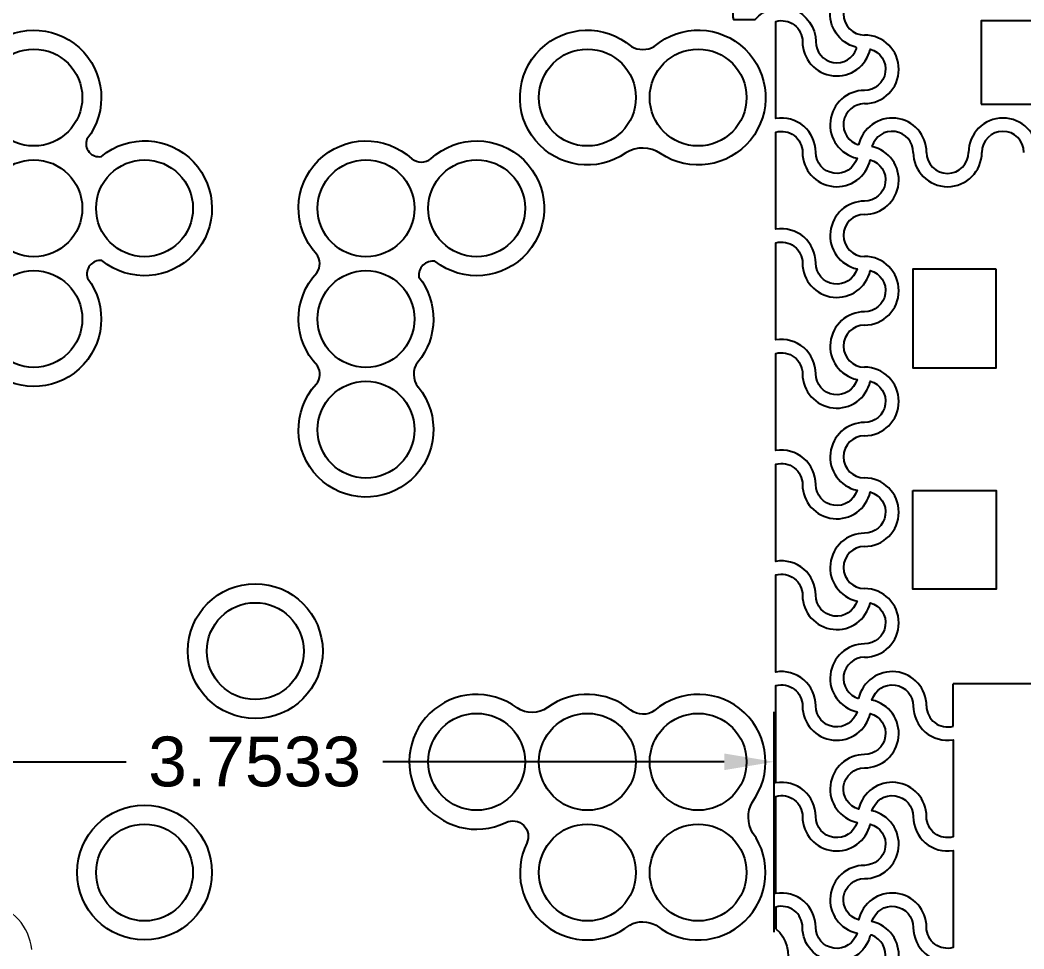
# Model space of a CAD drawing. Header units: millimetres. Extents: x 24 to 345, y 12 to 201.
# Drawn here: x 62.945 to 66.571, y 31.816 to 35.172 of the extents above; entities that cross this region are included whole.
import ezdxf

# ---------------------------------------------------------------- set-up
doc = ezdxf.new("R2010")
doc.units = ezdxf.units.MM
doc.header["$MEASUREMENT"] = 0
doc.layers.add('5th metal (rf+ground)', color=240, linetype='Continuous')
doc.styles.get("Standard").update_dxf_attribs({"font": 'arial.ttf'})
doc.dimstyles.get("Standard").update_dxf_attribs({"dimtxt": 0.18, "dimasz": 0.18, "dimexe": 0.18, "dimexo": 0.0625, "dimgap": 0.09, "dimtad": 0, "dimtih": 1, "dimtoh": 1, "dimdec": 4, "dimzin": 0, "dimdsep": 46, "dimtxsty": 'Standard', "dimcen": 0.09, "dimadec": 0, "dimazin": 0, "dimtfac": 1, "dimtdec": 4, "dimtofl": 0, "dimtmove": 0, "dimatfit": 3, "dimfxl": 1, "dimtolj": 1, "dimtzin": 0, "dimarcsym": 0})

# ---------------------------------------------------------------- blocks, each defined once
blk = doc.blocks.new('*D12')
at = {"color": 0, "lineweight": -2, "transparency": 16777216}
for p, q in [((61.9153, 31.8834), (61.9153, 32.6723)), ((65.6686, 31.8767), (65.6686, 32.6723)), ((62.0953, 32.4923), (63.3284, 32.4923)), ((65.4886, 32.4923), (64.2555, 32.4923))]:
    blk.add_line(p, q, dxfattribs=at)
at = {"color": 0, "transparency": 16777216}
for points in [[(62.0953, 32.5223), (62.0953, 32.4623), (61.9153, 32.4923)], [(65.4886, 32.5223), (65.4886, 32.4623), (65.6686, 32.4923)]]:
    blk.add_solid(points, dxfattribs=at)
at = {"layer": 'Defpoints', "color": 0, "transparency": 16777216}
for p in [(65.6686, 32.4923), (61.9153, 31.8209), (65.6686, 31.8142)]:
    blk.add_point(p, dxfattribs=at)
at = {"color": 0, "transparency": 16777216, "insert": (63.792, 32.4923), "char_height": 0.18, "attachment_point": 5}
blk.add_mtext('\\A1;3.7533', dxfattribs=at)

msp = doc.modelspace()

# ---------------------------------------------------------------- linework, layer by layer
at = {"layer": '5th metal (rf+ground)'}
for p in [(66.3153, 32.62089), (66.67292, 32.77421), (66.3153, 32.62089), (66.67292, 32.77421), (66.3153, 32.62089), (66.67292, 32.77421), (66.3153, 32.62089), (66.67292, 32.77421)]:
    msp.add_line(p, (66.3153, 32.77421), dxfattribs=at)
for points in [[(65.60056, 35.17421, -0.6990522), (65.8193, 35.09421, 0.8396467), (65.96675, 35.06831, 0.3140027), (65.96403, 35.07422, -0.8800119), (65.9953, 35.31821, 0.8296244), (66.02288, 35.46503, 0.3532589), (66.01495, 35.46168, -0.8753594), (65.7713, 35.49421, 0.8341201), (65.62419, 35.52104, 0.111244), (65.62362, 35.5179, 0.2790122), (65.62725, 35.51402, -0.8774938), (65.5953, 35.27021, 0.4945431), (65.52198, 35.17421)], [(65.60056, 35.17421, -0.6990522), (65.8193, 35.09421, 0.8396467), (65.96675, 35.06831, 0.3140027), (65.96403, 35.07422, -0.8800119), (65.9953, 35.31821, 0.8296244), (66.02288, 35.46503, 0.3532589), (66.01495, 35.46168, -0.8753594), (65.7713, 35.49421, 0.8341201), (65.62419, 35.52104, 0.111244), (65.62362, 35.5179, 0.2790122), (65.62725, 35.51402, -0.8774938), (65.5953, 35.27021, 0.4945431), (65.52198, 35.17421)], [(65.60056, 35.17421, -0.6990522), (65.8193, 35.09421, 0.8396467), (65.96675, 35.06831, 0.3140027), (65.96403, 35.07422, -0.8800119), (65.9953, 35.31821, 0.8296244), (66.02288, 35.46503, 0.3532589), (66.01495, 35.46168, -0.8753594), (65.7713, 35.49421, 0.8341201), (65.62419, 35.52104, 0.111244), (65.62362, 35.5179, 0.2790122), (65.62725, 35.51402, -0.8774938), (65.5953, 35.27021, 0.4945431), (65.52198, 35.17421)], [(65.60056, 35.17421, -0.6990522), (65.8193, 35.09421, 0.8396467), (65.96675, 35.06831, 0.3140027), (65.96403, 35.07422, -0.8800119), (65.9953, 35.31821, 0.8296244), (66.02288, 35.46503, 0.3532589), (66.01495, 35.46168, -0.8753594), (65.7713, 35.49421, 0.8341201), (65.62419, 35.52104, 0.111244), (65.62362, 35.5179, 0.2790122), (65.62725, 35.51402, -0.8774938), (65.5953, 35.27021, 0.4945431), (65.52198, 35.17421)], [(65.8193, 34.69421, 0.4624981), (65.6753, 34.81659), (65.6753, 35.16753, -0.4945431), (65.7713, 35.09421, 0.8959788), (66.01633, 35.06724, -0.8687853), (65.9953, 34.91821, 0.8959788), (65.96833, 34.67318, -0.8687853)], [(65.8193, 34.69421, 0.4624981), (65.6753, 34.81659), (65.6753, 35.16753, -0.4945431), (65.7713, 35.09421, 0.8959788), (66.01633, 35.06724, -0.8687853), (65.9953, 34.91821, 0.8959788), (65.96833, 34.67318, -0.8687853)], [(65.8193, 34.69421, 0.4624981), (65.6753, 34.81659), (65.6753, 35.16753, -0.4945431), (65.7713, 35.09421, 0.8959788), (66.01633, 35.06724, -0.8687853), (65.9953, 34.91821, 0.8959788), (65.96833, 34.67318, -0.8687853)], [(65.8193, 34.69421, 0.4624981), (65.6753, 34.81659), (65.6753, 35.16753, -0.4945431), (65.7713, 35.09421, 0.8959788), (66.01633, 35.06724, -0.8687853), (65.9953, 34.91821, 0.8959788), (65.96833, 34.67318, -0.8687853)], [(65.23588, 35.07728, -2.0142026), (65.25878, 34.68985, 0.3011885), (65.13308, 34.69203, -2.0369103), (65.15314, 35.07697, 0.2690161)], [(65.23588, 35.07728, -2.0142026), (65.25878, 34.68985, 0.3011885), (65.13308, 34.69203, -2.0369103), (65.15314, 35.07697, 0.2690161)], [(65.23588, 35.07728, -2.0142026), (65.25878, 34.68985, 0.3011885), (65.13308, 34.69203, -2.0369103), (65.15314, 35.07697, 0.2690161)], [(65.23588, 35.07728, -2.0142026), (65.25878, 34.68985, 0.3011885), (65.13308, 34.69203, -2.0369103), (65.15314, 35.07697, 0.2690161)], [(65.8193, 34.29421, 0.4624981), (65.6753, 34.41659), (65.6753, 34.76753, -0.4945431), (65.7713, 34.69421, 0.8959788), (66.01633, 34.66724, -0.8687853), (65.9953, 34.51821, 0.8959788), (65.96833, 34.27318, -0.8687853)], [(65.8193, 34.29421, 0.4624981), (65.6753, 34.41659), (65.6753, 34.76753, -0.4945431), (65.7713, 34.69421, 0.8959788), (66.01633, 34.66724, -0.8687853), (65.9953, 34.51821, 0.8959788), (65.96833, 34.27318, -0.8687853)], [(65.8193, 34.29421, 0.4624981), (65.6753, 34.41659), (65.6753, 34.76753, -0.4945431), (65.7713, 34.69421, 0.8959788), (66.01633, 34.66724, -0.8687853), (65.9953, 34.51821, 0.8959788), (65.96833, 34.27318, -0.8687853)], [(65.8193, 34.29421, 0.4624981), (65.6753, 34.41659), (65.6753, 34.76753, -0.4945431), (65.7713, 34.69421, 0.8959788), (66.01633, 34.66724, -0.8687853), (65.9953, 34.51821, 0.8959788), (65.96833, 34.27318, -0.8687853)], [(65.8193, 33.89421, 0.4624981), (65.6753, 34.01659), (65.6753, 34.36753, -0.4945431), (65.7713, 34.29421, 0.8959788), (66.01633, 34.26724, -0.8687853), (65.9953, 34.11821, 0.8959788), (65.96833, 33.87318, -0.8687853)], [(65.8193, 33.89421, 0.4624981), (65.6753, 34.01659), (65.6753, 34.36753, -0.4945431), (65.7713, 34.29421, 0.8959788), (66.01633, 34.26724, -0.8687853), (65.9953, 34.11821, 0.8959788), (65.96833, 33.87318, -0.8687853)], [(65.8193, 33.89421, 0.4624981), (65.6753, 34.01659), (65.6753, 34.36753, -0.4945431), (65.7713, 34.29421, 0.8959788), (66.01633, 34.26724, -0.8687853), (65.9953, 34.11821, 0.8959788), (65.96833, 33.87318, -0.8687853)], [(65.8193, 33.89421, 0.4624981), (65.6753, 34.01659), (65.6753, 34.36753, -0.4945431), (65.7713, 34.29421, 0.8959788), (66.01633, 34.26724, -0.8687853), (65.9953, 34.11821, 0.8959788), (65.96833, 33.87318, -0.8687853)], [(65.8193, 33.49421, 0.4624981), (65.6753, 33.61659), (65.6753, 33.96753, -0.4945431), (65.7713, 33.89421, 0.8959788), (66.01633, 33.86724, -0.8687853), (65.9953, 33.71821, 0.8959788), (65.96833, 33.47318, -0.8687853)], [(65.8193, 33.49421, 0.4624981), (65.6753, 33.61659), (65.6753, 33.96753, -0.4945431), (65.7713, 33.89421, 0.8959788), (66.01633, 33.86724, -0.8687853), (65.9953, 33.71821, 0.8959788), (65.96833, 33.47318, -0.8687853)], [(65.8193, 33.49421, 0.4624981), (65.6753, 33.61659), (65.6753, 33.96753, -0.4945431), (65.7713, 33.89421, 0.8959788), (66.01633, 33.86724, -0.8687853), (65.9953, 33.71821, 0.8959788), (65.96833, 33.47318, -0.8687853)], [(65.8193, 33.49421, 0.4624981), (65.6753, 33.61659), (65.6753, 33.96753, -0.4945431), (65.7713, 33.89421, 0.8959788), (66.01633, 33.86724, -0.8687853), (65.9953, 33.71821, 0.8959788), (65.96833, 33.47318, -0.8687853)], [(65.8193, 33.09421, 0.4624981), (65.6753, 33.21659), (65.6753, 33.56753, -0.4945431), (65.7713, 33.49421, 0.8959788), (66.01633, 33.46724, -0.8687853), (65.9953, 33.31821, 0.8959788), (65.96833, 33.07318, -0.8687853)], [(65.8193, 33.09421, 0.4624981), (65.6753, 33.21659), (65.6753, 33.56753, -0.4945431), (65.7713, 33.49421, 0.8959788), (66.01633, 33.46724, -0.8687853), (65.9953, 33.31821, 0.8959788), (65.96833, 33.07318, -0.8687853)], [(65.8193, 33.09421, 0.4624981), (65.6753, 33.21659), (65.6753, 33.56753, -0.4945431), (65.7713, 33.49421, 0.8959788), (66.01633, 33.46724, -0.8687853), (65.9953, 33.31821, 0.8959788), (65.96833, 33.07318, -0.8687853)], [(65.8193, 33.09421, 0.4624981), (65.6753, 33.21659), (65.6753, 33.56753, -0.4945431), (65.7713, 33.49421, 0.8959788), (66.01633, 33.46724, -0.8687853), (65.9953, 33.31821, 0.8959788), (65.96833, 33.07318, -0.8687853)], [(65.8193, 32.69421, 0.4624981), (65.6753, 32.81659), (65.6753, 33.16753, -0.4945431), (65.7713, 33.09421, 0.8959788), (66.01633, 33.06724, -0.8687853), (65.9953, 32.91821, 0.8959788), (65.96833, 32.67318, -0.8687853)], [(65.8193, 32.69421, 0.4624981), (65.6753, 32.81659), (65.6753, 33.16753, -0.4945431), (65.7713, 33.09421, 0.8959788), (66.01633, 33.06724, -0.8687853), (65.9953, 32.91821, 0.8959788), (65.96833, 32.67318, -0.8687853)], [(65.8193, 32.69421, 0.4624981), (65.6753, 32.81659), (65.6753, 33.16753, -0.4945431), (65.7713, 33.09421, 0.8959788), (66.01633, 33.06724, -0.8687853), (65.9953, 32.91821, 0.8959788), (65.96833, 32.67318, -0.8687853)], [(65.8193, 32.69421, 0.4624981), (65.6753, 32.81659), (65.6753, 33.16753, -0.4945431), (65.7713, 33.09421, 0.8959788), (66.01633, 33.06724, -0.8687853), (65.9953, 32.91821, 0.8959788), (65.96833, 32.67318, -0.8687853)], [(65.8193, 32.29421, 0.4624981), (65.6753, 32.41659), (65.6753, 32.76753, -0.4945431), (65.7713, 32.69421, 0.8959788), (66.01633, 32.66724, -0.8687853), (65.9953, 32.51821, 0.8959788), (65.96833, 32.27318, -0.8687853)], [(65.8193, 32.29421, 0.4624981), (65.6753, 32.41659), (65.6753, 32.76753, -0.4945431), (65.7713, 32.69421, 0.8959788), (66.01633, 32.66724, -0.8687853), (65.9953, 32.51821, 0.8959788), (65.96833, 32.27318, -0.8687853)], [(65.8193, 32.29421, 0.4624981), (65.6753, 32.41659), (65.6753, 32.76753, -0.4945431), (65.7713, 32.69421, 0.8959788), (66.01633, 32.66724, -0.8687853), (65.9953, 32.51821, 0.8959788), (65.96833, 32.27318, -0.8687853)], [(65.8193, 32.29421, 0.4624981), (65.6753, 32.41659), (65.6753, 32.76753, -0.4945431), (65.7713, 32.69421, 0.8959788), (66.01633, 32.66724, -0.8687853), (65.9953, 32.51821, 0.8959788), (65.96833, 32.27318, -0.8687853)], [(66.1713, 32.69421, 0.4624981), (66.3153, 32.57183), (66.3153, 32.22089, -0.4945431), (66.2193, 32.29421, 0.8959788), (65.97427, 32.32118, -0.8687853), (65.9953, 32.47021, 0.8959788), (66.02227, 32.71524, -0.8687853)], [(66.1713, 32.69421, 0.4624981), (66.3153, 32.57183), (66.3153, 32.22089, -0.4945431), (66.2193, 32.29421, 0.8959788), (65.97427, 32.32118, -0.8687853), (65.9953, 32.47021, 0.8959788), (66.02227, 32.71524, -0.8687853)], [(66.1713, 32.69421, 0.4624981), (66.3153, 32.57183), (66.3153, 32.22089, -0.4945431), (66.2193, 32.29421, 0.8959788), (65.97427, 32.32118, -0.8687853), (65.9953, 32.47021, 0.8959788), (66.02227, 32.71524, -0.8687853)], [(66.1713, 32.69421, 0.4624981), (66.3153, 32.57183), (66.3153, 32.22089, -0.4945431), (66.2193, 32.29421, 0.8959788), (65.97427, 32.32118, -0.8687853), (65.9953, 32.47021, 0.8959788), (66.02227, 32.71524, -0.8687853)], [(65.15112, 32.67869, 0.3468154), (64.84962, 32.68821, -0.323274), (64.74033, 32.68725, 1.7767327), (64.69992, 32.27273, -0.718164), (64.77511, 32.19847, 0.8003059), (65.14707, 31.90249, -0.2563124), (65.24259, 31.90169, 0.8747671), (65.59094, 32.23607, -0.2584037), (65.58895, 32.34575, 0.8952876), (65.23652, 32.67782, -0.3335367)], [(65.15112, 32.67869, 0.3468154), (64.84962, 32.68821, -0.323274), (64.74033, 32.68725, 1.7767327), (64.69992, 32.27273, -0.718164), (64.77511, 32.19847, 0.8003059), (65.14707, 31.90249, -0.2563124), (65.24259, 31.90169, 0.8747671), (65.59094, 32.23607, -0.2584037), (65.58895, 32.34575, 0.8952876), (65.23652, 32.67782, -0.3335367)], [(65.15112, 32.67869, 0.3468154), (64.84962, 32.68821, -0.323274), (64.74033, 32.68725, 1.7767327), (64.69992, 32.27273, -0.718164), (64.77511, 32.19847, 0.8003059), (65.14707, 31.90249, -0.2563124), (65.24259, 31.90169, 0.8747671), (65.59094, 32.23607, -0.2584037), (65.58895, 32.34575, 0.8952876), (65.23652, 32.67782, -0.3335367)], [(65.15112, 32.67869, 0.3468154), (64.84962, 32.68821, -0.323274), (64.74033, 32.68725, 1.7767327), (64.69992, 32.27273, -0.718164), (64.77511, 32.19847, 0.8003059), (65.14707, 31.90249, -0.2563124), (65.24259, 31.90169, 0.8747671), (65.59094, 32.23607, -0.2584037), (65.58895, 32.34575, 0.8952876), (65.23652, 32.67782, -0.3335367)], [(65.8193, 31.89421, 0.4624981), (65.6753, 32.01659), (65.6753, 32.36753, -0.4945431), (65.7713, 32.29421, 0.8959788), (66.01633, 32.26724, -0.8687853), (65.9953, 32.11821, 0.8959788), (65.96833, 31.87318, -0.8687853)], [(65.8193, 31.89421, 0.4624981), (65.6753, 32.01659), (65.6753, 32.36753, -0.4945431), (65.7713, 32.29421, 0.8959788), (66.01633, 32.26724, -0.8687853), (65.9953, 32.11821, 0.8959788), (65.96833, 31.87318, -0.8687853)], [(65.8193, 31.89421, 0.4624981), (65.6753, 32.01659), (65.6753, 32.36753, -0.4945431), (65.7713, 32.29421, 0.8959788), (66.01633, 32.26724, -0.8687853), (65.9953, 32.11821, 0.8959788), (65.96833, 31.87318, -0.8687853)], [(65.8193, 31.89421, 0.4624981), (65.6753, 32.01659), (65.6753, 32.36753, -0.4945431), (65.7713, 32.29421, 0.8959788), (66.01633, 32.26724, -0.8687853), (65.9953, 32.11821, 0.8959788), (65.96833, 31.87318, -0.8687853)], [(66.1713, 32.29421, 0.4624981), (66.3153, 32.17183), (66.3153, 31.82089, -0.4945431), (66.2193, 31.89421, 0.8959788), (65.97427, 31.92118, -0.8687853), (65.9953, 32.07021, 0.8959788), (66.02227, 32.31524, -0.8687853)], [(66.1713, 32.29421, 0.4624981), (66.3153, 32.17183), (66.3153, 31.82089, -0.4945431), (66.2193, 31.89421, 0.8959788), (65.97427, 31.92118, -0.8687853), (65.9953, 32.07021, 0.8959788), (66.02227, 32.31524, -0.8687853)], [(66.1713, 32.29421, 0.4624981), (66.3153, 32.17183), (66.3153, 31.82089, -0.4945431), (66.2193, 31.89421, 0.8959788), (65.97427, 31.92118, -0.8687853), (65.9953, 32.07021, 0.8959788), (66.02227, 32.31524, -0.8687853)], [(66.1713, 32.29421, 0.4624981), (66.3153, 32.17183), (66.3153, 31.82089, -0.4945431), (66.2193, 31.89421, 0.8959788), (65.97427, 31.92118, -0.8687853), (65.9953, 32.07021, 0.8959788), (66.02227, 32.31524, -0.8687853)], [(65.6753, 31.88895, -0.6990522), (65.5953, 31.67021, 0.8396467), (65.5694, 31.52276, 0.3140027), (65.57531, 31.52548, -0.8800119), (65.8193, 31.49421, 0.8296244), (65.96612, 31.46663, 0.3532589), (65.96277, 31.47455, -0.8753594), (65.9953, 31.71821, 0.8341201), (66.02213, 31.86532, 0.111244), (66.01899, 31.86589, 0.2790122), (66.01511, 31.86226, -0.8774938), (65.7713, 31.89421, 0.4945431), (65.6753, 31.96753)], [(65.6753, 31.88895, -0.6990522), (65.5953, 31.67021, 0.8396467), (65.5694, 31.52276, 0.3140027), (65.57531, 31.52548, -0.8800119), (65.8193, 31.49421, 0.8296244), (65.96612, 31.46663, 0.3532589), (65.96277, 31.47455, -0.8753594), (65.9953, 31.71821, 0.8341201), (66.02213, 31.86532, 0.111244), (66.01899, 31.86589, 0.2790122), (66.01511, 31.86226, -0.8774938), (65.7713, 31.89421, 0.4945431), (65.6753, 31.96753)], [(65.6753, 31.88895, -0.6990522), (65.5953, 31.67021, 0.8396467), (65.5694, 31.52276, 0.3140027), (65.57531, 31.52548, -0.8800119), (65.8193, 31.49421, 0.8296244), (65.96612, 31.46663, 0.3532589), (65.96277, 31.47455, -0.8753594), (65.9953, 31.71821, 0.8341201), (66.02213, 31.86532, 0.111244), (66.01899, 31.86589, 0.2790122), (66.01511, 31.86226, -0.8774938), (65.7713, 31.89421, 0.4945431), (65.6753, 31.96753)], [(65.6753, 31.88895, -0.6990522), (65.5953, 31.67021, 0.8396467), (65.5694, 31.52276, 0.3140027), (65.57531, 31.52548, -0.8800119), (65.8193, 31.49421, 0.8296244), (65.96612, 31.46663, 0.3532589), (65.96277, 31.47455, -0.8753594), (65.9953, 31.71821, 0.8341201), (66.02213, 31.86532, 0.111244), (66.01899, 31.86589, 0.2790122), (66.01511, 31.86226, -0.8774938), (65.7713, 31.89421, 0.4945431), (65.6753, 31.96753)], [(66.1713, 31.89421, 0.4624981), (66.3153, 31.77183), (66.3153, 31.42089, -0.4945431), (66.2193, 31.49421, 0.8959788), (65.97427, 31.52118, -0.8687853), (65.9953, 31.67021, 0.8959788), (66.02227, 31.91524, -0.8687853)], [(66.1713, 31.89421, 0.4624981), (66.3153, 31.77183), (66.3153, 31.42089, -0.4945431), (66.2193, 31.49421, 0.8959788), (65.97427, 31.52118, -0.8687853), (65.9953, 31.67021, 0.8959788), (66.02227, 31.91524, -0.8687853)], [(66.1713, 31.89421, 0.4624981), (66.3153, 31.77183), (66.3153, 31.42089, -0.4945431), (66.2193, 31.49421, 0.8959788), (65.97427, 31.52118, -0.8687853), (65.9953, 31.67021, 0.8959788), (66.02227, 31.91524, -0.8687853)], [(66.1713, 31.89421, 0.4624981), (66.3153, 31.77183), (66.3153, 31.42089, -0.4945431), (66.2193, 31.49421, 0.8959788), (65.97427, 31.52118, -0.8687853), (65.9953, 31.67021, 0.8959788), (66.02227, 31.91524, -0.8687853)]]:
    msp.add_lwpolyline(points, format="xyb", close=True, dxfattribs=at)
for points in [[(66.4173, 34.86896), (66.7733, 34.86896), (66.7733, 35.16996), (66.4173, 35.16996)], [(66.4173, 34.86896), (66.7733, 34.86896), (66.7733, 35.16996), (66.4173, 35.16996)], [(66.4173, 34.86896), (66.7733, 34.86896), (66.7733, 35.16996), (66.4173, 35.16996)], [(66.4173, 34.86896), (66.7733, 34.86896), (66.7733, 35.16996), (66.4173, 35.16996)], [(66.47105, 34.27221), (66.17005, 34.27221), (66.17005, 33.91621), (66.47105, 33.91621)], [(66.47105, 34.27221), (66.17005, 34.27221), (66.17005, 33.91621), (66.47105, 33.91621)], [(66.47105, 34.27221), (66.17005, 34.27221), (66.17005, 33.91621), (66.47105, 33.91621)], [(66.47105, 34.27221), (66.17005, 34.27221), (66.17005, 33.91621), (66.47105, 33.91621)], [(66.17005, 33.47221), (66.47105, 33.47221), (66.47105, 33.11621), (66.17005, 33.11621)], [(66.17005, 33.47221), (66.47105, 33.47221), (66.47105, 33.11621), (66.17005, 33.11621)], [(66.17005, 33.47221), (66.47105, 33.47221), (66.47105, 33.11621), (66.17005, 33.11621)], [(66.17005, 33.47221), (66.47105, 33.47221), (66.47105, 33.11621), (66.17005, 33.11621)]]:
    msp.add_lwpolyline(points, close=True, dxfattribs=at)
for points in [[(62.42348, 34.6659, -0.3741008), (62.74265, 34.68549, 0.660676), (62.8061, 34.73762, -2.0848125), (63.18604, 34.74196, 0.5800373), (63.23829, 34.67932, -2.1200418), (63.24051, 34.30336, 0.543441), (63.18845, 34.23942, -0.9173145), (62.82834, 33.91397, 0.6325579), (62.77453, 33.85617, -2.2128222), (62.40891, 33.85024, 0.5254231), (62.34734, 33.9027, -0.9011578), (62.00551, 34.24616, 0.3229693), (62.0025, 34.34211)], [(62.42348, 34.6659, -0.3741008), (62.74265, 34.68549, 0.660676), (62.8061, 34.73762, -2.0848125), (63.18604, 34.74196, 0.5800373), (63.23829, 34.67932, -2.1200418), (63.24051, 34.30336, 0.543441), (63.18845, 34.23942, -0.9173145), (62.82834, 33.91397, 0.6325579), (62.77453, 33.85617, -2.2128222), (62.40891, 33.85024, 0.5254231), (62.34734, 33.9027, -0.9011578), (62.00551, 34.24616, 0.3229693), (62.0025, 34.34211)], [(62.42348, 34.6659, -0.3741008), (62.74265, 34.68549, 0.660676), (62.8061, 34.73762, -2.0848125), (63.18604, 34.74196, 0.5800373), (63.23829, 34.67932, -2.1200418), (63.24051, 34.30336, 0.543441), (63.18845, 34.23942, -0.9173145), (62.82834, 33.91397, 0.6325579), (62.77453, 33.85617, -2.2128222), (62.40891, 33.85024, 0.5254231), (62.34734, 33.9027, -0.9011578), (62.00551, 34.24616, 0.3229693), (62.0025, 34.34211)], [(62.42348, 34.6659, -0.3741008), (62.74265, 34.68549, 0.660676), (62.8061, 34.73762, -2.0848125), (63.18604, 34.74196, 0.5800373), (63.23829, 34.67932, -2.1200418), (63.24051, 34.30336, 0.543441), (63.18845, 34.23942, -0.9173145), (62.82834, 33.91397, 0.6325579), (62.77453, 33.85617, -2.2128222), (62.40891, 33.85024, 0.5254231), (62.34734, 33.9027, -0.9011578), (62.00551, 34.24616, 0.3229693), (62.0025, 34.34211)], [(64.38271, 33.8467, -2.1899153), (64.01468, 33.85677, 0.3230624), (64.0191, 33.92304, -0.4003436), (64.01697, 34.25924, 0.3278475), (64.01578, 34.32654, -0.9640625), (64.36028, 34.67058, 0.3409572), (64.42883, 34.671, -2.169794), (64.44359, 34.30089, 0.4939127), (64.38549, 34.24324, -0.3544318), (64.38159, 33.93645, 0.3495206), (64.38325, 33.84604)], [(64.38271, 33.8467, -2.1899153), (64.01468, 33.85677, 0.3230624), (64.0191, 33.92304, -0.4003436), (64.01697, 34.25924, 0.3278475), (64.01578, 34.32654, -0.9640625), (64.36028, 34.67058, 0.3409572), (64.42883, 34.671, -2.169794), (64.44359, 34.30089, 0.4939127), (64.38549, 34.24324, -0.3544318), (64.38159, 33.93645, 0.3495206), (64.38325, 33.84604)], [(64.38271, 33.8467, -2.1899153), (64.01468, 33.85677, 0.3230624), (64.0191, 33.92304, -0.4003436), (64.01697, 34.25924, 0.3278475), (64.01578, 34.32654, -0.9640625), (64.36028, 34.67058, 0.3409572), (64.42883, 34.671, -2.169794), (64.44359, 34.30089, 0.4939127), (64.38549, 34.24324, -0.3544318), (64.38159, 33.93645, 0.3495206), (64.38325, 33.84604)], [(64.38271, 33.8467, -2.1899153), (64.01468, 33.85677, 0.3230624), (64.0191, 33.92304, -0.4003436), (64.01697, 34.25924, 0.3278475), (64.01578, 34.32654, -0.9640625), (64.36028, 34.67058, 0.3409572), (64.42883, 34.671, -2.169794), (64.44359, 34.30089, 0.4939127), (64.38549, 34.24324, -0.3544318), (64.38159, 33.93645, 0.3495206), (64.38325, 33.84604)]]:
    msp.add_lwpolyline(points, format="xyb", dxfattribs=at)
at = {"layer": '5th metal (rf+ground)', "lineweight": 0}
msp.add_lwpolyline([(62.98686, 31.81421, 0.3234296), (62.83649, 31.98235, -0.3329897), (62.81818, 32.0068), (62.81818, 32.49225, 1), (62.37048, 32.49225), (62.37048, 31.89983), (62.39588, 31.81421)], format="xyb", dxfattribs=at)
msp.add_lwpolyline([(62.98686, 31.81421, 0.3234296), (62.83649, 31.98235, -0.3329897), (62.81818, 32.0068), (62.81818, 32.49225, 1), (62.37048, 32.49225), (62.37048, 31.89983), (62.39588, 31.81421)], format="xyb", dxfattribs=at)
msp.add_lwpolyline([(62.98686, 31.81421, 0.3234296), (62.83649, 31.98235, -0.3329897), (62.81818, 32.0068), (62.81818, 32.49225, 1), (62.37048, 32.49225), (62.37048, 31.89983), (62.39588, 31.81421)], format="xyb", dxfattribs=at)
msp.add_lwpolyline([(62.98686, 31.81421, 0.3234296), (62.83649, 31.98235, -0.3329897), (62.81818, 32.0068), (62.81818, 32.49225, 1), (62.37048, 32.49225), (62.37048, 31.89983), (62.39588, 31.81421)], format="xyb", dxfattribs=at)
at = {"layer": '5th metal (rf+ground)'}
for centre, radius in [((62.99433, 34.89225), 0.175), ((62.99433, 34.89225), 0.175), ((62.99433, 34.89225), 0.175), ((62.99433, 34.89225), 0.175), ((64.99433, 34.89225), 0.175), ((64.99433, 34.89225), 0.175), ((64.99433, 34.89225), 0.175), ((64.99433, 34.89225), 0.175), ((65.39433, 34.89225), 0.175), ((65.39433, 34.89225), 0.175), ((65.39433, 34.89225), 0.175), ((65.39433, 34.89225), 0.175), ((62.99433, 34.49225), 0.175), ((62.99433, 34.49225), 0.175), ((62.99433, 34.49225), 0.175), ((62.99433, 34.49225), 0.175), ((63.39433, 34.49225), 0.175), ((63.39433, 34.49225), 0.175), ((63.39433, 34.49225), 0.175), ((63.39433, 34.49225), 0.175), ((64.19433, 34.49225), 0.175), ((64.19433, 34.49225), 0.175), ((64.19433, 34.49225), 0.175), ((64.19433, 34.49225), 0.175), ((64.59433, 34.49225), 0.175), ((64.59433, 34.49225), 0.175), ((64.59433, 34.49225), 0.175), ((64.59433, 34.49225), 0.175), ((62.99433, 34.09225), 0.175), ((62.99433, 34.09225), 0.175), ((62.99433, 34.09225), 0.175), ((62.99433, 34.09225), 0.175), ((64.19433, 34.09225), 0.175), ((64.19433, 34.09225), 0.175), ((64.19433, 34.09225), 0.175), ((64.19433, 34.09225), 0.175), ((64.19433, 33.69225), 0.175), ((64.19433, 33.69225), 0.175), ((64.19433, 33.69225), 0.175), ((64.19433, 33.69225), 0.175), ((63.79433, 32.89225), 0.2436), ((63.79433, 32.89225), 0.2436), ((63.79433, 32.89225), 0.2436), ((63.79433, 32.89225), 0.2436), ((63.79433, 32.89225), 0.175), ((63.79433, 32.89225), 0.175), ((63.79433, 32.89225), 0.175), ((63.79433, 32.89225), 0.175), ((64.59433, 32.49225), 0.175), ((64.59433, 32.49225), 0.175), ((64.59433, 32.49225), 0.175), ((64.59433, 32.49225), 0.175), ((64.99433, 32.49225), 0.175), ((64.99433, 32.49225), 0.175), ((64.99433, 32.49225), 0.175), ((64.99433, 32.49225), 0.175), ((65.39433, 32.49225), 0.175), ((65.39433, 32.49225), 0.175), ((65.39433, 32.49225), 0.175), ((65.39433, 32.49225), 0.175), ((63.39433, 32.09225), 0.2436), ((63.39433, 32.09225), 0.2436), ((63.39433, 32.09225), 0.2436), ((63.39433, 32.09225), 0.2436), ((63.39433, 32.09225), 0.175), ((63.39433, 32.09225), 0.175), ((63.39433, 32.09225), 0.175), ((63.39433, 32.09225), 0.175), ((64.99433, 32.09225), 0.175), ((64.99433, 32.09225), 0.175), ((64.99433, 32.09225), 0.175), ((64.99433, 32.09225), 0.175), ((65.39433, 32.09225), 0.175), ((65.39433, 32.09225), 0.175), ((65.39433, 32.09225), 0.175), ((65.39433, 32.09225), 0.175)]:
    msp.add_circle(centre, radius, dxfattribs=at)
for centre, radius, start, end in [((65.9953, 35.19421), 0.076, 90, 270), ((65.9953, 35.19421), 0.076, 90, 270), ((65.9953, 35.19421), 0.076, 90, 270), ((65.9953, 35.19421), 0.076, 90, 270), ((65.9953, 34.99421), 0.124, 270, 90), ((65.9953, 34.99421), 0.124, 270, 90), ((65.9953, 34.99421), 0.124, 270, 90), ((65.9953, 34.99421), 0.124, 270, 90), ((65.9953, 34.79421), 0.076, 90, 253.93453), ((65.9953, 34.79421), 0.076, 90, 253.93453), ((65.9953, 34.79421), 0.076, 90, 253.93453), ((65.9953, 34.79421), 0.076, 90, 253.93453), ((66.0953, 34.69421), 0.124, 0, 167.43866), ((66.0953, 34.69421), 0.124, 0, 167.43866), ((66.0953, 34.69421), 0.124, 0, 167.43866), ((66.0953, 34.69421), 0.124, 0, 167.43866), ((66.4953, 34.69421), 0.124, 0, 180), ((66.4953, 34.69421), 0.124, 0, 180), ((66.4953, 34.69421), 0.124, 0, 180), ((66.4953, 34.69421), 0.124, 0, 180), ((66.0953, 34.69421), 0.076, 360, 163.93453), ((66.0953, 34.69421), 0.076, 360, 163.93453), ((66.0953, 34.69421), 0.076, 360, 163.93453), ((66.0953, 34.69421), 0.076, 360, 163.93453), ((66.4953, 34.69421), 0.076, 0, 180), ((66.4953, 34.69421), 0.076, 0, 180), ((66.4953, 34.69421), 0.076, 0, 180), ((66.4953, 34.69421), 0.076, 0, 180), ((65.9953, 34.59421), 0.124, 270, 77.43866), ((65.9953, 34.59421), 0.124, 270, 77.43866), ((65.9953, 34.59421), 0.124, 270, 77.43866), ((65.9953, 34.59421), 0.124, 270, 77.43866), ((66.2953, 34.69421), 0.124, 180, 0), ((66.2953, 34.69421), 0.124, 180, 0), ((66.2953, 34.69421), 0.124, 180, 0), ((66.2953, 34.69421), 0.124, 180, 0), ((66.2953, 34.69421), 0.076, 180, 0), ((66.2953, 34.69421), 0.076, 180, 0), ((66.2953, 34.69421), 0.076, 180, 0), ((66.2953, 34.69421), 0.076, 180, 0), ((65.9953, 34.39421), 0.076, 90, 270), ((65.9953, 34.39421), 0.076, 90, 270), ((65.9953, 34.39421), 0.076, 90, 270), ((65.9953, 34.39421), 0.076, 90, 270), ((65.9953, 34.19421), 0.124, 270, 90), ((65.9953, 34.19421), 0.124, 270, 90), ((65.9953, 34.19421), 0.124, 270, 90), ((65.9953, 34.19421), 0.124, 270, 90), ((65.9953, 33.99421), 0.076, 90, 270), ((65.9953, 33.99421), 0.076, 90, 270), ((65.9953, 33.99421), 0.076, 90, 270), ((65.9953, 33.99421), 0.076, 90, 270), ((65.9953, 33.79421), 0.124, 270, 90), ((65.9953, 33.79421), 0.124, 270, 90), ((65.9953, 33.79421), 0.124, 270, 90), ((65.9953, 33.79421), 0.124, 270, 90), ((65.9953, 33.59421), 0.076, 90, 270), ((65.9953, 33.59421), 0.076, 90, 270), ((65.9953, 33.59421), 0.076, 90, 270), ((65.9953, 33.59421), 0.076, 90, 270), ((65.9953, 33.39421), 0.124, 270, 90), ((65.9953, 33.39421), 0.124, 270, 90), ((65.9953, 33.39421), 0.124, 270, 90), ((65.9953, 33.39421), 0.124, 270, 90), ((65.9953, 33.19421), 0.076, 90, 270), ((65.9953, 33.19421), 0.076, 90, 270), ((65.9953, 33.19421), 0.076, 90, 270), ((65.9953, 33.19421), 0.076, 90, 270), ((65.9953, 32.99421), 0.124, 270, 90), ((65.9953, 32.99421), 0.124, 270, 90), ((65.9953, 32.99421), 0.124, 270, 90), ((65.9953, 32.99421), 0.124, 270, 90), ((65.9953, 32.79421), 0.076, 90, 253.93453), ((65.9953, 32.79421), 0.076, 90, 253.93453), ((65.9953, 32.79421), 0.076, 90, 253.93453), ((65.9953, 32.79421), 0.076, 90, 253.93453), ((66.0953, 32.69421), 0.124, 0, 167.43866), ((66.0953, 32.69421), 0.124, 0, 167.43866), ((66.0953, 32.69421), 0.124, 0, 167.43866), ((66.0953, 32.69421), 0.124, 0, 167.43866), ((66.2953, 32.69421), 0.076, 180, 285.25752), ((66.2953, 32.69421), 0.076, 180, 285.25752), ((66.2953, 32.69421), 0.076, 180, 285.25752), ((66.2953, 32.69421), 0.076, 180, 285.25752)]:
    msp.add_arc(centre, radius, start, end, dxfattribs=at)

# ---------------------------------------------------------------- dimensions: what is measured, and where the dimension line sits
dim = msp.add_linear_dim(base=(65.66862, 32.49225), p1=(61.9153, 31.82089), p2=(65.66862, 31.81421), dimstyle='Standard')
dim.commit()
dim.dimension.update_dxf_attribs({"geometry": '*D12', "text_midpoint": (63.79196, 32.49225)})

doc.saveas('drawing.dxf')
